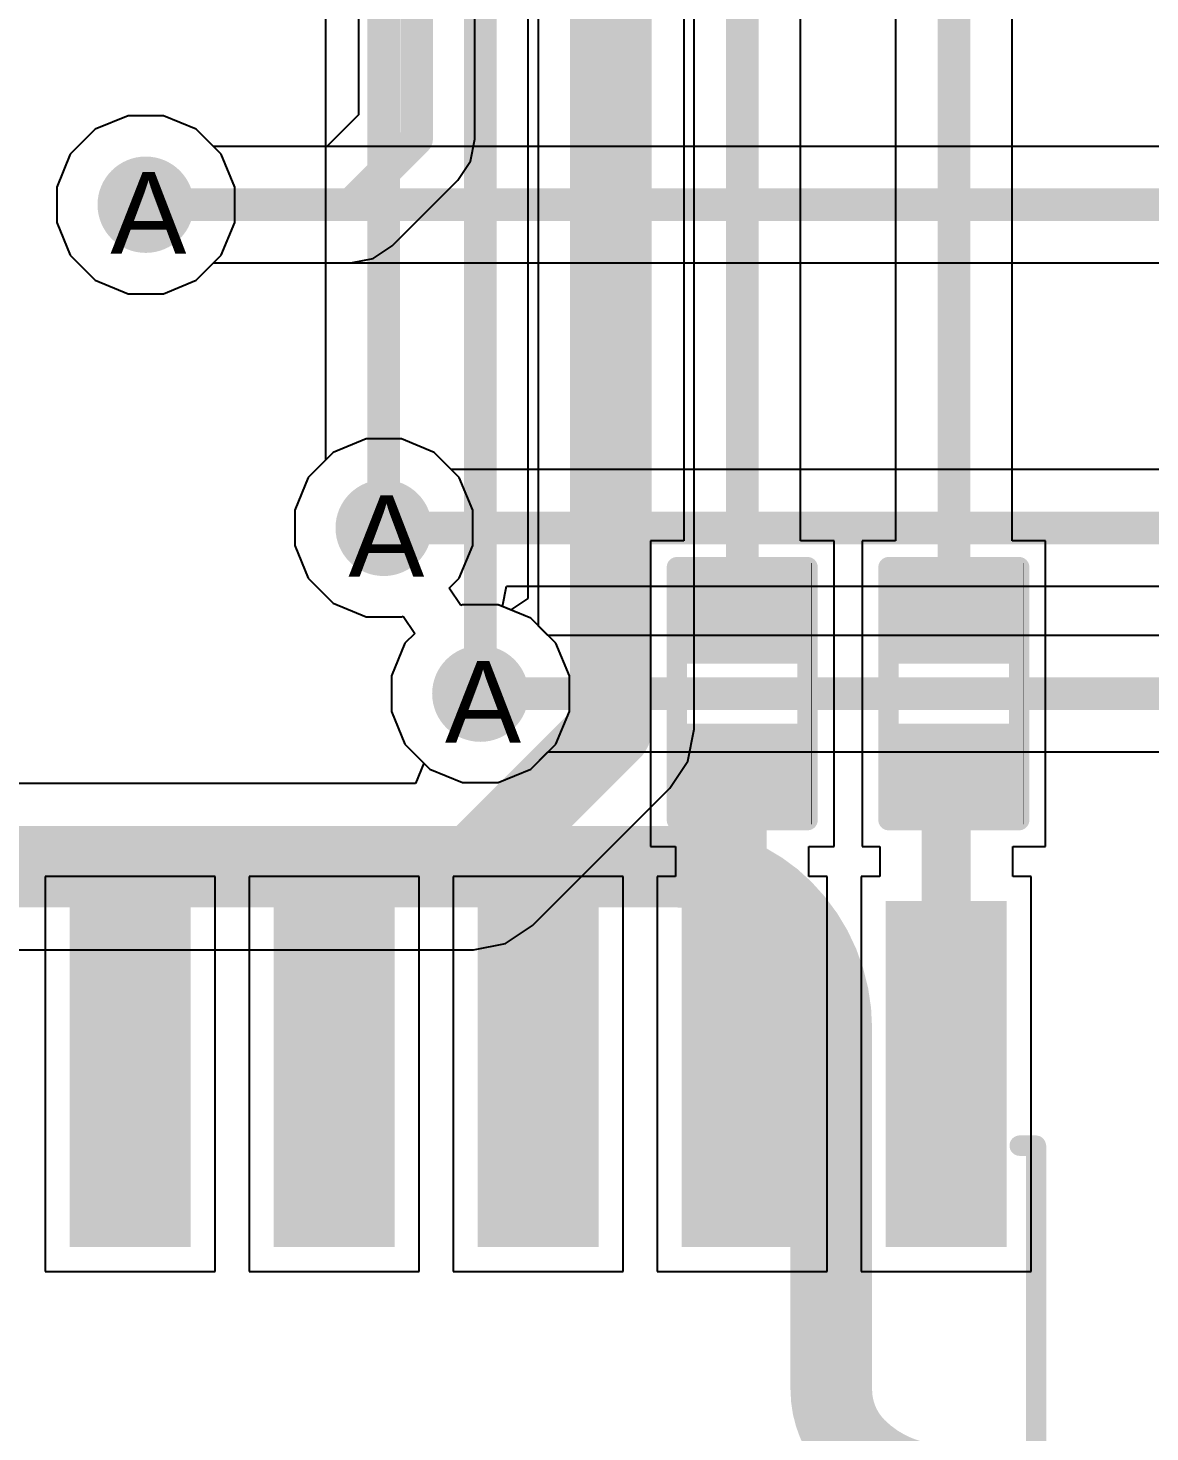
# Model space of a CAD drawing. Header units: inches. Extents: x 0 to 5271, y 0 to 5417.
# Drawn here: x 113.64 to 120.63, y 14.02 to 22.77 of the extents above; entities that cross this region are included whole.
import ezdxf

# ---------------------------------------------------------------- set-up
doc = ezdxf.new("R2010")
doc.units = ezdxf.units.IN
for name, color, linetype in [('Bottom Layer', 5, 'Continuous'), ('Drill Drawing', 1, 'Continuous'), ('L2_GND1', 16, 'Continuous'), ('L3_SIG1', 76, 'Continuous'), ('L4_PWR', 90, 'Continuous'), ('L5_GND2', 156, 'Continuous'), ('L6_SIG2', 130, 'Continuous'), ('L7_GND3', 216, 'Continuous'), ('Top Layer', 1, 'Continuous'), ('Top Overlay', 2, 'Continuous'), ('Top Paste', 8, 'Continuous'), ('Top Solder', 216, 'Continuous'), ('Via Holes', 16, 'Continuous')]:
    doc.layers.add(name, color=color, linetype=linetype)
doc.styles.add('Arial', font='', dxfattribs={"height": 0.2})
doc.styles.get('Arial').set_extended_font_data('Arial')

# ---------------------------------------------------------------- blocks, each defined once
blk = doc.blocks.new('SOIC_16_412')
at = {"layer": 'Top Layer'}
for points in [[(-3.385, 4.72), (-1.435, 4.72), (-1.435, 4.17), (-3.385, 4.17)], [(1.435, 4.72), (3.385, 4.72), (3.385, 4.17), (1.435, 4.17)], [(-3.385, 3.45), (-1.435, 3.45), (-1.435, 2.9), (-3.385, 2.9)], [(1.435, 3.45), (3.385, 3.45), (3.385, 2.9), (1.435, 2.9)], [(-3.385, 2.18), (-1.435, 2.18), (-1.435, 1.63), (-3.385, 1.63)], [(1.435, 2.18), (3.385, 2.18), (3.385, 1.63), (1.435, 1.63)], [(-3.385, 0.91), (-1.435, 0.91), (-1.435, 0.36), (-3.385, 0.36)], [(1.435, 0.91), (3.385, 0.91), (3.385, 0.36), (1.435, 0.36)], [(-3.385, -0.36), (-1.435, -0.36), (-1.435, -0.91), (-3.385, -0.91)], [(1.435, -0.36), (3.385, -0.36), (3.385, -0.91), (1.435, -0.91)], [(-3.385, -1.63), (-1.435, -1.63), (-1.435, -2.18), (-3.385, -2.18)], [(1.435, -1.63), (3.385, -1.63), (3.385, -2.18), (1.435, -2.18)], [(-3.385, -2.9), (-1.435, -2.9), (-1.435, -3.45), (-3.385, -3.45)], [(1.435, -2.9), (3.385, -2.9), (3.385, -3.45), (1.435, -3.45)], [(-3.385, -4.17), (-1.435, -4.17), (-1.435, -4.72), (-3.385, -4.72)], [(1.435, -4.17), (3.385, -4.17), (3.385, -4.72), (1.435, -4.72)]]:
    blk.add_hatch(color=1, dxfattribs=at).paths.add_polyline_path(points)
at = {"layer": 'Top Overlay'}
blk.add_hatch(color=2, dxfattribs=at).paths.add_polyline_path([(-1.3185, 4.1901), (-1.0391, 4.1901), (-1.0391, 4.6473), (-1.3185, 4.6473)])
at = {"layer": 'Top Paste'}
for points in [[(-3.385, 4.72), (-1.435, 4.72), (-1.435, 4.17), (-3.385, 4.17)], [(1.435, 4.72), (3.385, 4.72), (3.385, 4.17), (1.435, 4.17)], [(-3.385, 3.45), (-1.435, 3.45), (-1.435, 2.9), (-3.385, 2.9)], [(1.435, 3.45), (3.385, 3.45), (3.385, 2.9), (1.435, 2.9)], [(-3.385, 2.18), (-1.435, 2.18), (-1.435, 1.63), (-3.385, 1.63)], [(1.435, 2.18), (3.385, 2.18), (3.385, 1.63), (1.435, 1.63)], [(-3.385, 0.91), (-1.435, 0.91), (-1.435, 0.36), (-3.385, 0.36)], [(1.435, 0.91), (3.385, 0.91), (3.385, 0.36), (1.435, 0.36)], [(-3.385, -0.36), (-1.435, -0.36), (-1.435, -0.91), (-3.385, -0.91)], [(1.435, -0.36), (3.385, -0.36), (3.385, -0.91), (1.435, -0.91)], [(-3.385, -1.63), (-1.435, -1.63), (-1.435, -2.18), (-3.385, -2.18)], [(1.435, -1.63), (3.385, -1.63), (3.385, -2.18), (1.435, -2.18)], [(-3.385, -2.9), (-1.435, -2.9), (-1.435, -3.45), (-3.385, -3.45)], [(1.435, -2.9), (3.385, -2.9), (3.385, -3.45), (1.435, -3.45)], [(-3.385, -4.17), (-1.435, -4.17), (-1.435, -4.72), (-3.385, -4.72)], [(1.435, -4.17), (3.385, -4.17), (3.385, -4.72), (1.435, -4.72)]]:
    blk.add_hatch(color=8, dxfattribs=at).paths.add_polyline_path(points)
at = {"layer": 'Top Solder'}
for points in [[(-3.4866, 4.8216), (-1.3334, 4.8216), (-1.3334, 4.0684), (-3.4866, 4.0684)], [(1.3334, 4.8216), (3.4866, 4.8216), (3.4866, 4.0684), (1.3334, 4.0684)], [(-3.4866, 3.5516), (-1.3334, 3.5516), (-1.3334, 2.7984), (-3.4866, 2.7984)], [(1.3334, 3.5516), (3.4866, 3.5516), (3.4866, 2.7984), (1.3334, 2.7984)], [(-3.4866, 2.2816), (-1.3334, 2.2816), (-1.3334, 1.5284), (-3.4866, 1.5284)], [(1.3334, 2.2816), (3.4866, 2.2816), (3.4866, 1.5284), (1.3334, 1.5284)], [(-3.4866, 1.0116), (-1.3334, 1.0116), (-1.3334, 0.2584), (-3.4866, 0.2584)], [(1.3334, 1.0116), (3.4866, 1.0116), (3.4866, 0.2584), (1.3334, 0.2584)], [(-3.4866, -0.2584), (-1.3334, -0.2584), (-1.3334, -1.0116), (-3.4866, -1.0116)], [(1.3334, -0.2584), (3.4866, -0.2584), (3.4866, -1.0116), (1.3334, -1.0116)], [(-3.4866, -1.5284), (-1.3334, -1.5284), (-1.3334, -2.2816), (-3.4866, -2.2816)], [(1.3334, -1.5284), (3.4866, -1.5284), (3.4866, -2.2816), (1.3334, -2.2816)], [(-3.4866, -2.7984), (-1.3334, -2.7984), (-1.3334, -3.5516), (-3.4866, -3.5516)], [(1.3334, -2.7984), (3.4866, -2.7984), (3.4866, -3.5516), (1.3334, -3.5516)], [(-3.4866, -4.0684), (-1.3334, -4.0684), (-1.3334, -4.8216), (-3.4866, -4.8216)], [(1.3334, -4.0684), (3.4866, -4.0684), (3.4866, -4.8216), (1.3334, -4.8216)]]:
    blk.add_hatch(color=216, dxfattribs=at).paths.add_polyline_path(points)
at = {"layer": 'Top Overlay'}
for points in [[(-2.0798, 5.0038, 0.127, 0.127, 0), (-2.0798, 4.9022, 0.127, 0.127, 0)], [(-2.0798, 5.0038, 0.127, 0.127, 0), (1.9588, 5.0038, 0.127, 0.127, 0)], [(1.9638, 5.0022, 0.127, 0.127, 0), (1.9638, 4.9022, 0.127, 0.127, 0)], [(-3.7054, 4.5974, 0.2, 0.2, 0), (-3.5784, 4.4704, 0.2, 0.2, 0)], [(-3.7054, 4.5974, 0.2, 0.2, 0), (-3.7054, 4.3434, 0.2, 0.2, 0)], [(-3.5784, 4.4704, 0.2, 0.2, 0), (-3.7054, 4.3434, 0.2, 0.2, 0)], [(-2.0798, -4.9022, 0.127, 0.127, 0), (-2.0798, -5.0038, 0.127, 0.127, 0)], [(1.9638, -4.9022, 0.127, 0.127, 0), (1.9638, -5.0022, 0.127, 0.127, 0)], [(-2.0798, -5.0038, 0.127, 0.127, 0), (1.9588, -5.0038, 0.127, 0.127, 0)]]:
    blk.add_lwpolyline(points, format="xyseb", dxfattribs=at)
for points in [[(-2.1115, 5.0038, 0.0635, 0.0635, 1), (-2.048, 5.0038, 0.0635, 0.0635, 1)], [(-2.1115, 5.0038, 0.0635, 0.0635, 1), (-2.048, 5.0038, 0.0635, 0.0635, 1)], [(1.9271, 5.0038, 0.0635, 0.0635, 1), (1.9906, 5.0038, 0.0635, 0.0635, 1)], [(1.932, 5.0022, 0.0635, 0.0635, 1), (1.9955, 5.0022, 0.0635, 0.0635, 1)], [(-2.1115, 4.9022, 0.0635, 0.0635, 1), (-2.048, 4.9022, 0.0635, 0.0635, 1)], [(1.932, 4.9022, 0.0635, 0.0635, 1), (1.9955, 4.9022, 0.0635, 0.0635, 1)], [(-3.7554, 4.5974, 0.1, 0.1, 1), (-3.6554, 4.5974, 0.1, 0.1, 1)], [(-3.7554, 4.5974, 0.1, 0.1, 1), (-3.6554, 4.5974, 0.1, 0.1, 1)], [(-3.6284, 4.4704, 0.1, 0.1, 1), (-3.5284, 4.4704, 0.1, 0.1, 1)], [(-3.6284, 4.4704, 0.1, 0.1, 1), (-3.5284, 4.4704, 0.1, 0.1, 1)], [(-3.7554, 4.3434, 0.1, 0.1, 1), (-3.6554, 4.3434, 0.1, 0.1, 1)], [(-3.7554, 4.3434, 0.1, 0.1, 1), (-3.6554, 4.3434, 0.1, 0.1, 1)], [(-2.1115, -4.9022, 0.0635, 0.0635, 1), (-2.048, -4.9022, 0.0635, 0.0635, 1)], [(1.932, -4.9022, 0.0635, 0.0635, 1), (1.9955, -4.9022, 0.0635, 0.0635, 1)], [(-2.1115, -5.0038, 0.0635, 0.0635, 1), (-2.048, -5.0038, 0.0635, 0.0635, 1)], [(-2.1115, -5.0038, 0.0635, 0.0635, 1), (-2.048, -5.0038, 0.0635, 0.0635, 1)], [(1.9271, -5.0038, 0.0635, 0.0635, 1), (1.9906, -5.0038, 0.0635, 0.0635, 1)], [(1.932, -5.0022, 0.0635, 0.0635, 1), (1.9955, -5.0022, 0.0635, 0.0635, 1)]]:
    blk.add_lwpolyline(points, format="xyseb", close=True, dxfattribs=at)
blk = doc.blocks.new('RES_0402_494')
at = {"layer": 'Top Layer'}
for points in [[(-0.6985, -0.3175), (-0.6985, 0.3175), (-0.2413, 0.3175), (-0.2413, -0.3175)], [(0.2413, -0.3175), (0.2413, 0.3175), (0.6985, 0.3175), (0.6985, -0.3175)]]:
    blk.add_hatch(color=1, dxfattribs=at).paths.add_polyline_path(points)
at = {"layer": 'Top Paste'}
for points in [[(-0.6985, -0.3175), (-0.6985, 0.3175), (-0.2413, 0.3175), (-0.2413, -0.3175)], [(0.2413, -0.3175), (0.2413, 0.3175), (0.6985, 0.3175), (0.6985, -0.3175)]]:
    blk.add_hatch(color=8, dxfattribs=at).paths.add_polyline_path(points)
at = {"layer": 'Top Solder'}
for points in [[(-0.7535, -0.3725), (-0.7535, 0.3725), (-0.1863, 0.3725), (-0.1863, -0.3725)], [(0.1863, -0.3725), (0.1863, 0.3725), (0.7535, 0.3725), (0.7535, -0.3725)]]:
    blk.add_hatch(color=216, dxfattribs=at).paths.add_polyline_path(points)
at = {"layer": 'Top Overlay'}
for points in [[(-0.7874, 0.4064, 0.127, 0.127, 0), (0.7874, 0.4064, 0.127, 0.127, 0)], [(-0.7874, 0.4064, 0.127, 0.127, 0), (-0.7874, -0.4064, 0.127, 0.127, 0)], [(0.7874, 0.4064, 0.127, 0.127, 0), (0.7874, -0.4064, 0.127, 0.127, 0)], [(-0.7874, -0.4064, 0.127, 0.127, 0), (0.7874, -0.4064, 0.127, 0.127, 0)], [(-0.8128, -0.4318, 0.00323, 0.00323, 0), (0.8128, -0.4318, 0.00323, 0.00323, 0)]]:
    blk.add_lwpolyline(points, format="xyseb", dxfattribs=at)
for points in [[(-0.8191, 0.4064, 0.0635, 0.0635, 1), (-0.7556, 0.4064, 0.0635, 0.0635, 1)], [(-0.8191, 0.4064, 0.0635, 0.0635, 1), (-0.7556, 0.4064, 0.0635, 0.0635, 1)], [(0.7557, 0.4064, 0.0635, 0.0635, 1), (0.8192, 0.4064, 0.0635, 0.0635, 1)], [(0.7557, 0.4064, 0.0635, 0.0635, 1), (0.8192, 0.4064, 0.0635, 0.0635, 1)], [(-0.8191, -0.4064, 0.0635, 0.0635, 1), (-0.7556, -0.4064, 0.0635, 0.0635, 1)], [(-0.8191, -0.4064, 0.0635, 0.0635, 1), (-0.7556, -0.4064, 0.0635, 0.0635, 1)], [(0.7557, -0.4064, 0.0635, 0.0635, 1), (0.8192, -0.4064, 0.0635, 0.0635, 1)], [(0.7557, -0.4064, 0.0635, 0.0635, 1), (0.8192, -0.4064, 0.0635, 0.0635, 1)], [(-0.8136, -0.4318, 0.00161, 0.00161, 1), (-0.812, -0.4318, 0.00161, 0.00161, 1)], [(0.812, -0.4318, 0.00161, 0.00161, 1), (0.8136, -0.4318, 0.00161, 0.00161, 1)]]:
    blk.add_lwpolyline(points, format="xyseb", close=True, dxfattribs=at)
blk = doc.blocks.new('RES_0402_496')
at = {"layer": 'Top Layer'}
for points in [[(-0.6985, -0.3175), (-0.6985, 0.3175), (-0.2413, 0.3175), (-0.2413, -0.3175)], [(0.2413, -0.3175), (0.2413, 0.3175), (0.6985, 0.3175), (0.6985, -0.3175)]]:
    blk.add_hatch(color=1, dxfattribs=at).paths.add_polyline_path(points)
at = {"layer": 'Top Paste'}
for points in [[(-0.6985, -0.3175), (-0.6985, 0.3175), (-0.2413, 0.3175), (-0.2413, -0.3175)], [(0.2413, -0.3175), (0.2413, 0.3175), (0.6985, 0.3175), (0.6985, -0.3175)]]:
    blk.add_hatch(color=8, dxfattribs=at).paths.add_polyline_path(points)
at = {"layer": 'Top Solder'}
for points in [[(-0.7535, -0.3725), (-0.7535, 0.3725), (-0.1863, 0.3725), (-0.1863, -0.3725)], [(0.1863, -0.3725), (0.1863, 0.3725), (0.7535, 0.3725), (0.7535, -0.3725)]]:
    blk.add_hatch(color=216, dxfattribs=at).paths.add_polyline_path(points)
at = {"layer": 'Top Overlay'}
for points in [[(-0.7874, 0.4064, 0.127, 0.127, 0), (0.7874, 0.4064, 0.127, 0.127, 0)], [(-0.7874, 0.4064, 0.127, 0.127, 0), (-0.7874, -0.4064, 0.127, 0.127, 0)], [(0.7874, 0.4064, 0.127, 0.127, 0), (0.7874, -0.4064, 0.127, 0.127, 0)], [(-0.7874, -0.4064, 0.127, 0.127, 0), (0.7874, -0.4064, 0.127, 0.127, 0)], [(-0.8128, -0.4318, 0.00323, 0.00323, 0), (0.8128, -0.4318, 0.00323, 0.00323, 0)]]:
    blk.add_lwpolyline(points, format="xyseb", dxfattribs=at)
for points in [[(-0.8191, 0.4064, 0.0635, 0.0635, 1), (-0.7556, 0.4064, 0.0635, 0.0635, 1)], [(-0.8191, 0.4064, 0.0635, 0.0635, 1), (-0.7556, 0.4064, 0.0635, 0.0635, 1)], [(0.7557, 0.4064, 0.0635, 0.0635, 1), (0.8192, 0.4064, 0.0635, 0.0635, 1)], [(0.7557, 0.4064, 0.0635, 0.0635, 1), (0.8192, 0.4064, 0.0635, 0.0635, 1)], [(-0.8191, -0.4064, 0.0635, 0.0635, 1), (-0.7556, -0.4064, 0.0635, 0.0635, 1)], [(-0.8191, -0.4064, 0.0635, 0.0635, 1), (-0.7556, -0.4064, 0.0635, 0.0635, 1)], [(0.7557, -0.4064, 0.0635, 0.0635, 1), (0.8192, -0.4064, 0.0635, 0.0635, 1)], [(0.7557, -0.4064, 0.0635, 0.0635, 1), (0.8192, -0.4064, 0.0635, 0.0635, 1)], [(-0.8136, -0.4318, 0.00161, 0.00161, 1), (-0.812, -0.4318, 0.00161, 0.00161, 1)], [(0.812, -0.4318, 0.00161, 0.00161, 1), (0.8136, -0.4318, 0.00161, 0.00161, 1)]]:
    blk.add_lwpolyline(points, format="xyseb", close=True, dxfattribs=at)

msp = doc.modelspace()

# ---------------------------------------------------------------- hatches: boundary and pattern name
at = {"layer": 'Bottom Layer'}
h = msp.add_hatch(color=5, dxfattribs=at)
edge = h.paths.add_edge_path()
edge.add_arc((114.3762, 21.6662), 0.3, 0, 360)
h = msp.add_hatch(color=5, dxfattribs=at)
edge = h.paths.add_edge_path()
edge.add_arc((115.8575, 19.654), 0.3, 0, 360)
h = msp.add_hatch(color=5, dxfattribs=at)
edge = h.paths.add_edge_path()
edge.add_arc((116.459, 18.6216), 0.3, 0, 360)
at = {"layer": 'L2_GND1'}
h = msp.add_hatch(color=16, dxfattribs=at)
edge = h.paths.add_edge_path()
edge.add_arc((114.3762, 21.6662), 0.3, 0, 360)
h = msp.add_hatch(color=16, dxfattribs=at)
edge = h.paths.add_edge_path()
edge.add_arc((115.8575, 19.654), 0.3, 0, 360)
h = msp.add_hatch(color=16, dxfattribs=at)
edge = h.paths.add_edge_path()
edge.add_arc((116.459, 18.6216), 0.3, 0, 360)
at = {"layer": 'L3_SIG1'}
h = msp.add_hatch(color=76, dxfattribs=at)
edge = h.paths.add_edge_path()
edge.add_arc((114.3762, 21.6662), 0.3, 0, 360)
h = msp.add_hatch(color=76, dxfattribs=at)
edge = h.paths.add_edge_path()
edge.add_arc((115.8575, 19.654), 0.3, 0, 360)
h = msp.add_hatch(color=76, dxfattribs=at)
edge = h.paths.add_edge_path()
edge.add_arc((116.459, 18.6216), 0.3, 0, 360)
at = {"layer": 'L4_PWR'}
h = msp.add_hatch(color=90, dxfattribs=at)
edge = h.paths.add_edge_path()
edge.add_arc((114.3762, 21.6662), 0.3, 0, 360)
h = msp.add_hatch(color=90, dxfattribs=at)
edge = h.paths.add_edge_path()
edge.add_arc((115.8575, 19.654), 0.3, 0, 360)
h = msp.add_hatch(color=90, dxfattribs=at)
edge = h.paths.add_edge_path()
edge.add_arc((116.459, 18.6216), 0.3, 0, 360)
at = {"layer": 'L5_GND2'}
h = msp.add_hatch(color=156, dxfattribs=at)
edge = h.paths.add_edge_path()
edge.add_arc((114.3762, 21.6662), 0.3, 0, 360)
h = msp.add_hatch(color=156, dxfattribs=at)
edge = h.paths.add_edge_path()
edge.add_arc((115.8575, 19.654), 0.3, 0, 360)
h = msp.add_hatch(color=156, dxfattribs=at)
edge = h.paths.add_edge_path()
edge.add_arc((116.459, 18.6216), 0.3, 0, 360)
at = {"layer": 'L6_SIG2'}
h = msp.add_hatch(color=130, dxfattribs=at)
edge = h.paths.add_edge_path()
edge.add_arc((114.3762, 21.6662), 0.3, 0, 360)
h = msp.add_hatch(color=130, dxfattribs=at)
edge = h.paths.add_edge_path()
edge.add_arc((115.8575, 19.654), 0.3, 0, 360)
h = msp.add_hatch(color=130, dxfattribs=at)
edge = h.paths.add_edge_path()
edge.add_arc((116.459, 18.6216), 0.3, 0, 360)
at = {"layer": 'L7_GND3'}
h = msp.add_hatch(color=216, dxfattribs=at)
edge = h.paths.add_edge_path()
edge.add_arc((114.3762, 21.6662), 0.3, 0, 360)
h = msp.add_hatch(color=216, dxfattribs=at)
edge = h.paths.add_edge_path()
edge.add_arc((115.8575, 19.654), 0.3, 0, 360)
h = msp.add_hatch(color=216, dxfattribs=at)
edge = h.paths.add_edge_path()
edge.add_arc((116.459, 18.6216), 0.3, 0, 360)
at = {"layer": 'Top Layer'}
h = msp.add_hatch(color=1, dxfattribs=at)
edge = h.paths.add_edge_path()
edge.add_arc((114.3762, 21.6662), 0.3, 0, 360)
h = msp.add_hatch(color=1, dxfattribs=at)
edge = h.paths.add_edge_path()
edge.add_arc((115.8575, 19.654), 0.3, 0, 360)
h = msp.add_hatch(color=1, dxfattribs=at)
edge = h.paths.add_edge_path()
edge.add_arc((116.459, 18.6216), 0.3, 0, 360)
at = {"layer": 'Via Holes'}
h = msp.add_hatch(color=7, dxfattribs=at)
edge = h.paths.add_edge_path()
edge.add_arc((114.3762, 21.6662), 0.15, 0, 360)
h = msp.add_hatch(color=7, dxfattribs=at)
edge = h.paths.add_edge_path()
edge.add_arc((115.8575, 19.654), 0.15, 0, 360)
h = msp.add_hatch(color=7, dxfattribs=at)
edge = h.paths.add_edge_path()
edge.add_arc((116.459, 18.6216), 0.15, 0, 360)

# ---------------------------------------------------------------- linework, layer by layer
at = {"layer": 'Bottom Layer'}
for p, q in [((116.7538, 37.5933), (116.7538, 19.2134)), ((117.7897, 18.3995), (117.7897, 37.5933)), ((116.4247, 22.0751), (116.4247, 36.7696)), ((115.6996, 36.6195), (115.6996, 22.2253)), ((114.266, 22.2202), (114.0624, 22.1359)), ((114.4864, 22.2202), (114.266, 22.2202)), ((114.69, 22.1359), (114.4864, 22.2202)), ((115.6996, 22.2253), (115.503, 22.0288)), ((114.0624, 22.1359), (113.9065, 21.98)), ((114.7971, 22.0288), (114.69, 22.1359)), ((115.503, 22.0288), (114.7971, 22.0288)), ((116.3971, 21.9364), (116.4247, 22.0751)), ((116.4247, 22.0751), (116.4247, 22.0751)), ((113.9065, 21.98), (113.8222, 21.7764)), ((116.3185, 21.8188), (116.3971, 21.9364)), ((113.8222, 21.7764), (113.8222, 21.556)), ((115.9096, 21.4098), (116.3185, 21.8187)), ((116.3185, 21.8187), (116.3185, 21.8188)), ((113.8222, 21.556), (113.9065, 21.3524)), ((113.9065, 21.3524), (114.0624, 21.1965)), ((115.6532, 21.3036), (115.792, 21.3312)), ((115.792, 21.3312), (115.9096, 21.4098)), ((114.69, 21.1965), (114.7971, 21.3036)), ((114.7971, 21.3036), (115.6532, 21.3036)), ((115.6532, 21.3036), (115.6532, 21.3036)), ((114.0624, 21.1965), (114.266, 21.1122)), ((114.4864, 21.1122), (114.69, 21.1965)), ((114.266, 21.1122), (114.4864, 21.1122)), ((115.7473, 20.208), (115.5437, 20.1237)), ((115.9677, 20.208), (115.7473, 20.208)), ((116.1713, 20.1237), (115.9677, 20.208)), ((115.5437, 20.1237), (115.3879, 19.9678)), ((116.3272, 19.9678), (116.1713, 20.1237)), ((115.3879, 19.9678), (115.3035, 19.7642)), ((116.4115, 19.7642), (116.3272, 19.9678)), ((115.3035, 19.7642), (115.3035, 19.5438)), ((116.4115, 19.5438), (116.4115, 19.7642)), ((115.3035, 19.5438), (115.3879, 19.3402)), ((116.3272, 19.3402), (116.4115, 19.5438)), ((115.3879, 19.3402), (115.5437, 19.1844)), ((116.2656, 19.2786), (116.3272, 19.3402)), ((116.3375, 19.1709), (116.2656, 19.2786)), ((115.5437, 19.1844), (115.7473, 19.1)), ((116.3488, 19.1756), (116.3375, 19.1709)), ((116.5692, 19.1756), (116.3488, 19.1756)), ((116.6482, 19.1429), (116.5692, 19.1756)), ((116.7538, 19.2134), (116.6482, 19.1429)), ((115.7473, 19.1), (115.9677, 19.1)), ((115.9677, 19.1), (115.979, 19.1047)), ((115.979, 19.1047), (116.0509, 18.997)), ((116.0509, 18.997), (115.9893, 18.9354)), ((115.9893, 18.9354), (115.905, 18.7318)), ((115.905, 18.7318), (115.905, 18.5114)), ((115.905, 18.5114), (115.9893, 18.3078)), ((117.7503, 18.2012), (117.7897, 18.3995)), ((117.7897, 18.3995), (117.7897, 18.3995)), ((115.9893, 18.3078), (116.1077, 18.1894)), ((116.1077, 18.1894), (116.0551, 18.0624)), ((117.638, 18.0332), (117.7503, 18.2012)), ((116.0551, 18.0624), (110.6662, 18.0624)), ((116.783, 17.1782), (117.638, 18.0332)), ((117.638, 18.0332), (117.638, 18.0332)), ((116.615, 17.0659), (116.783, 17.1782)), ((116.4168, 17.0265), (116.615, 17.0659)), ((110.6662, 17.0265), (116.4168, 17.0265))]:
    msp.add_line(p, q, dxfattribs=at)
for points in [[(117.2718, 18.3995, 0.508, 0.508, 0), (117.2718, 37.7905, 0.508, 0.508, 0)], [(116.0621, 22.0751, 0.2032, 0.2032, 0), (116.0621, 36.7697, 0.2032, 0.2032, 0)], [(115.6532, 21.6662, 0.2032, 0.2032, 0), (116.0621, 22.0751, 0.2032, 0.2032, 0)], [(114.3762, 21.6662, 0.2032, 0.2032, 0), (115.6532, 21.6662, 0.2032, 0.2032, 0)], [(116.4168, 17.5444, 0.508, 0.508, 0), (117.2718, 18.3995, 0.508, 0.508, 0)], [(110.469, 17.5444, 0.508, 0.508, 0), (116.4168, 17.5444, 0.508, 0.508, 0)]]:
    msp.add_lwpolyline(points, format="xyseb", dxfattribs=at)
for points in [[(116.0113, 22.0751, 0.1016, 0.1016, 1), (116.1129, 22.0751, 0.1016, 0.1016, 1)], [(116.0113, 22.0751, 0.1016, 0.1016, 1), (116.1129, 22.0751, 0.1016, 0.1016, 1)], [(114.3254, 21.6662, 0.1016, 0.1016, 1), (114.427, 21.6662, 0.1016, 0.1016, 1)], [(115.6024, 21.6662, 0.1016, 0.1016, 1), (115.704, 21.6662, 0.1016, 0.1016, 1)], [(115.6024, 21.6662, 0.1016, 0.1016, 1), (115.704, 21.6662, 0.1016, 0.1016, 1)], [(117.1448, 18.3995, 0.254, 0.254, 1), (117.3988, 18.3995, 0.254, 0.254, 1)], [(117.1448, 18.3995, 0.254, 0.254, 1), (117.3988, 18.3995, 0.254, 0.254, 1)], [(116.2898, 17.5444, 0.254, 0.254, 1), (116.5438, 17.5444, 0.254, 0.254, 1)], [(116.2898, 17.5444, 0.254, 0.254, 1), (116.5438, 17.5444, 0.254, 0.254, 1)]]:
    msp.add_lwpolyline(points, format="xyseb", close=True, dxfattribs=at)
at = {"layer": 'L2_GND1'}
for p, q in [((114.266, 22.2202), (114.0624, 22.1359)), ((114.4864, 22.2202), (114.266, 22.2202)), ((114.69, 22.1359), (114.4864, 22.2202)), ((114.0624, 22.1359), (113.9065, 21.98)), ((114.8459, 21.98), (114.69, 22.1359)), ((113.9065, 21.98), (113.8222, 21.7764)), ((114.9302, 21.7764), (114.8459, 21.98)), ((113.8222, 21.7764), (113.8222, 21.556)), ((114.9302, 21.556), (114.9302, 21.7764)), ((113.8222, 21.556), (113.9065, 21.3524)), ((114.8459, 21.3524), (114.9302, 21.556)), ((113.9065, 21.3524), (114.0624, 21.1965)), ((114.69, 21.1965), (114.8459, 21.3524)), ((114.0624, 21.1965), (114.266, 21.1122)), ((114.4864, 21.1122), (114.69, 21.1965)), ((114.266, 21.1122), (114.4864, 21.1122)), ((115.7473, 20.208), (115.5437, 20.1237)), ((115.9677, 20.208), (115.7473, 20.208)), ((116.1713, 20.1237), (115.9677, 20.208)), ((115.5437, 20.1237), (115.3879, 19.9678)), ((116.3272, 19.9678), (116.1713, 20.1237)), ((115.3879, 19.9678), (115.3035, 19.7642)), ((116.4115, 19.7642), (116.3272, 19.9678)), ((115.3035, 19.7642), (115.3035, 19.5438)), ((116.4115, 19.5438), (116.4115, 19.7642)), ((115.3035, 19.5438), (115.3879, 19.3402)), ((116.3272, 19.3402), (116.4115, 19.5438)), ((115.3879, 19.3402), (115.5437, 19.1844)), ((116.2656, 19.2786), (116.3272, 19.3402)), ((116.3375, 19.1709), (116.2656, 19.2786)), ((115.5437, 19.1844), (115.7473, 19.1)), ((116.3488, 19.1756), (116.3375, 19.1709)), ((116.5692, 19.1756), (116.3488, 19.1756)), ((116.7728, 19.0913), (116.5692, 19.1756)), ((115.7473, 19.1), (115.9677, 19.1)), ((115.9677, 19.1), (115.979, 19.1047)), ((115.979, 19.1047), (116.0509, 18.997)), ((116.9287, 18.9354), (116.7728, 19.0913)), ((116.0509, 18.997), (115.9893, 18.9354)), ((115.9893, 18.9354), (115.905, 18.7318)), ((117.013, 18.7318), (116.9287, 18.9354)), ((115.905, 18.7318), (115.905, 18.5114)), ((117.013, 18.5114), (117.013, 18.7318)), ((115.905, 18.5114), (115.9893, 18.3078)), ((116.9287, 18.3078), (117.013, 18.5114)), ((115.9893, 18.3078), (116.1452, 18.1519)), ((116.7728, 18.1519), (116.9287, 18.3078)), ((116.1452, 18.1519), (116.3488, 18.0676)), ((116.5692, 18.0676), (116.7728, 18.1519)), ((116.3488, 18.0676), (116.5692, 18.0676))]:
    msp.add_line(p, q, dxfattribs=at)
at = {"layer": 'L3_SIG1'}
for p, q in [((114.266, 22.2202), (114.0624, 22.1359)), ((114.4864, 22.2202), (114.266, 22.2202)), ((114.69, 22.1359), (114.4864, 22.2202)), ((114.0624, 22.1359), (113.9065, 21.98)), ((114.7971, 22.0288), (114.69, 22.1359)), ((126.0094, 22.0288), (114.7971, 22.0288)), ((113.9065, 21.98), (113.8222, 21.7764)), ((113.8222, 21.7764), (113.8222, 21.556)), ((113.8222, 21.556), (113.9065, 21.3524)), ((113.9065, 21.3524), (114.0624, 21.1965)), ((114.69, 21.1965), (114.7971, 21.3036)), ((114.7971, 21.3036), (125.8592, 21.3036)), ((114.0624, 21.1965), (114.266, 21.1122)), ((114.4864, 21.1122), (114.69, 21.1965)), ((114.266, 21.1122), (114.4864, 21.1122)), ((115.7473, 20.208), (115.5437, 20.1237)), ((115.9677, 20.208), (115.7473, 20.208)), ((116.1713, 20.1237), (115.9677, 20.208)), ((115.5437, 20.1237), (115.3879, 19.9678)), ((116.2784, 20.0166), (116.1713, 20.1237)), ((115.3879, 19.9678), (115.3035, 19.7642)), ((123.9418, 20.0166), (116.2784, 20.0166)), ((115.3035, 19.7642), (115.3035, 19.5438)), ((115.3035, 19.5438), (115.3879, 19.3402)), ((115.3879, 19.3402), (115.5437, 19.1844)), ((116.5961, 19.1644), (116.6214, 19.2914)), ((116.6214, 19.2914), (123.7917, 19.2914)), ((115.5437, 19.1844), (115.7473, 19.1)), ((116.7728, 19.0913), (116.5961, 19.1644)), ((115.7473, 19.1), (115.9677, 19.1)), ((115.9677, 19.1), (115.979, 19.1047)), ((115.979, 19.1047), (116.0509, 18.997)), ((116.8799, 18.9842), (116.7728, 19.0913)), ((116.0509, 18.997), (115.9893, 18.9354)), ((122.8826, 18.9842), (116.8799, 18.9842)), ((115.9893, 18.9354), (115.905, 18.7318)), ((115.905, 18.7318), (115.905, 18.5114)), ((115.905, 18.5114), (115.9893, 18.3078)), ((115.9893, 18.3078), (116.1452, 18.1519)), ((116.7728, 18.1519), (116.8799, 18.259)), ((116.8799, 18.259), (122.7324, 18.259)), ((116.1452, 18.1519), (116.3488, 18.0676)), ((116.5692, 18.0676), (116.7728, 18.1519)), ((116.3488, 18.0676), (116.5692, 18.0676))]:
    msp.add_line(p, q, dxfattribs=at)
for points in [[(114.3762, 21.6662, 0.2032, 0.2032, 0), (126.0094, 21.6662, 0.2032, 0.2032, 0)], [(115.8575, 19.654, 0.2032, 0.2032, 0), (123.9418, 19.654, 0.2032, 0.2032, 0)], [(116.459, 18.6216, 0.2032, 0.2032, 0), (122.8826, 18.6216, 0.2032, 0.2032, 0)]]:
    msp.add_lwpolyline(points, format="xyseb", dxfattribs=at)
for points in [[(114.3254, 21.6662, 0.1016, 0.1016, 1), (114.427, 21.6662, 0.1016, 0.1016, 1)], [(115.8067, 19.654, 0.1016, 0.1016, 1), (115.9083, 19.654, 0.1016, 0.1016, 1)], [(116.4082, 18.6216, 0.1016, 0.1016, 1), (116.5098, 18.6216, 0.1016, 0.1016, 1)]]:
    msp.add_lwpolyline(points, format="xyseb", close=True, dxfattribs=at)
at = {"layer": 'L4_PWR'}
for p, q in [((114.266, 22.2202), (114.0624, 22.1359)), ((114.4864, 22.2202), (114.266, 22.2202)), ((114.69, 22.1359), (114.4864, 22.2202)), ((114.0624, 22.1359), (113.9065, 21.98)), ((114.8459, 21.98), (114.69, 22.1359)), ((113.9065, 21.98), (113.8222, 21.7764)), ((114.9302, 21.7764), (114.8459, 21.98)), ((113.8222, 21.7764), (113.8222, 21.556)), ((114.9302, 21.556), (114.9302, 21.7764)), ((113.8222, 21.556), (113.9065, 21.3524)), ((114.8459, 21.3524), (114.9302, 21.556)), ((113.9065, 21.3524), (114.0624, 21.1965)), ((114.69, 21.1965), (114.8459, 21.3524)), ((114.0624, 21.1965), (114.266, 21.1122)), ((114.4864, 21.1122), (114.69, 21.1965)), ((114.266, 21.1122), (114.4864, 21.1122)), ((115.7473, 20.208), (115.5437, 20.1237)), ((115.9677, 20.208), (115.7473, 20.208)), ((116.1713, 20.1237), (115.9677, 20.208)), ((115.5437, 20.1237), (115.3879, 19.9678)), ((116.3272, 19.9678), (116.1713, 20.1237)), ((115.3879, 19.9678), (115.3035, 19.7642)), ((116.4115, 19.7642), (116.3272, 19.9678)), ((115.3035, 19.7642), (115.3035, 19.5438)), ((116.4115, 19.5438), (116.4115, 19.7642)), ((115.3035, 19.5438), (115.3879, 19.3402)), ((116.3272, 19.3402), (116.4115, 19.5438)), ((115.3879, 19.3402), (115.5437, 19.1844)), ((116.2656, 19.2786), (116.3272, 19.3402)), ((116.3375, 19.1709), (116.2656, 19.2786)), ((115.5437, 19.1844), (115.7473, 19.1)), ((116.3488, 19.1756), (116.3375, 19.1709)), ((116.5692, 19.1756), (116.3488, 19.1756)), ((116.7728, 19.0913), (116.5692, 19.1756)), ((115.7473, 19.1), (115.9677, 19.1)), ((115.9677, 19.1), (115.979, 19.1047)), ((115.979, 19.1047), (116.0509, 18.997)), ((116.9287, 18.9354), (116.7728, 19.0913)), ((116.0509, 18.997), (115.9893, 18.9354)), ((115.9893, 18.9354), (115.905, 18.7318)), ((117.013, 18.7318), (116.9287, 18.9354)), ((115.905, 18.7318), (115.905, 18.5114)), ((117.013, 18.5114), (117.013, 18.7318)), ((115.905, 18.5114), (115.9893, 18.3078)), ((116.9287, 18.3078), (117.013, 18.5114)), ((115.9893, 18.3078), (116.1452, 18.1519)), ((116.7728, 18.1519), (116.9287, 18.3078)), ((116.1452, 18.1519), (116.3488, 18.0676)), ((116.5692, 18.0676), (116.7728, 18.1519)), ((116.3488, 18.0676), (116.5692, 18.0676))]:
    msp.add_line(p, q, dxfattribs=at)
for points in [[(110.469, 17.5444, 0.508, 0.508, 0), (117.6809, 17.5444, 0.508, 0.508, 0)], [(117.6809, 17.5444, 0.508, 0.508, -0.198912), (118.3386, 17.272, 0.508, 0.508, 0)], [(118.3386, 17.272, 0.508, 0.508, -0.198912), (118.6434, 16.5361, 0.508, 0.508, 0)], [(118.6434, 14.2871, 0.508, 0.508, 0), (118.6434, 16.5362, 0.508, 0.508, 0)], [(118.7958, 13.9192, 0.508, 0.508, -0.198912), (118.6434, 14.2871, 0.508, 0.508, 0)], [(119.3414, 13.6932, 0.508, 0.508, -0.198912), (118.7958, 13.9192, 0.508, 0.508, 0)]]:
    msp.add_lwpolyline(points, format="xyseb", dxfattribs=at)
for points in [[(117.5539, 17.5444, 0.254, 0.254, 1), (117.8079, 17.5444, 0.254, 0.254, 1)], [(117.5539, 17.5444, 0.254, 0.254, 1), (117.8079, 17.5444, 0.254, 0.254, 1)], [(118.2116, 17.272, 0.254, 0.254, 1), (118.4656, 17.272, 0.254, 0.254, 1)], [(118.2116, 17.272, 0.254, 0.254, 1), (118.4656, 17.272, 0.254, 0.254, 1)], [(118.5164, 16.5362, 0.254, 0.254, 1), (118.7704, 16.5362, 0.254, 0.254, 1)], [(118.5164, 16.5361, 0.254, 0.254, 1), (118.7704, 16.5361, 0.254, 0.254, 1)], [(118.5164, 14.2871, 0.254, 0.254, 1), (118.7704, 14.2871, 0.254, 0.254, 1)], [(118.5164, 14.2871, 0.254, 0.254, 1), (118.7704, 14.2871, 0.254, 0.254, 1)], [(118.6688, 13.9192, 0.254, 0.254, 1), (118.9228, 13.9192, 0.254, 0.254, 1)], [(118.6688, 13.9192, 0.254, 0.254, 1), (118.9228, 13.9192, 0.254, 0.254, 1)]]:
    msp.add_lwpolyline(points, format="xyseb", close=True, dxfattribs=at)
at = {"layer": 'L5_GND2'}
for p, q in [((114.266, 22.2202), (114.0624, 22.1359)), ((114.4864, 22.2202), (114.266, 22.2202)), ((114.69, 22.1359), (114.4864, 22.2202)), ((114.0624, 22.1359), (113.9065, 21.98)), ((114.8459, 21.98), (114.69, 22.1359)), ((113.9065, 21.98), (113.8222, 21.7764)), ((114.9302, 21.7764), (114.8459, 21.98)), ((113.8222, 21.7764), (113.8222, 21.556)), ((114.9302, 21.556), (114.9302, 21.7764)), ((113.8222, 21.556), (113.9065, 21.3524)), ((114.8459, 21.3524), (114.9302, 21.556)), ((113.9065, 21.3524), (114.0624, 21.1965)), ((114.69, 21.1965), (114.8459, 21.3524)), ((114.0624, 21.1965), (114.266, 21.1122)), ((114.4864, 21.1122), (114.69, 21.1965)), ((114.266, 21.1122), (114.4864, 21.1122)), ((115.7473, 20.208), (115.5437, 20.1237)), ((115.9677, 20.208), (115.7473, 20.208)), ((116.1713, 20.1237), (115.9677, 20.208)), ((115.5437, 20.1237), (115.3879, 19.9678)), ((116.3272, 19.9678), (116.1713, 20.1237)), ((115.3879, 19.9678), (115.3035, 19.7642)), ((116.4115, 19.7642), (116.3272, 19.9678)), ((115.3035, 19.7642), (115.3035, 19.5438)), ((116.4115, 19.5438), (116.4115, 19.7642)), ((115.3035, 19.5438), (115.3879, 19.3402)), ((116.3272, 19.3402), (116.4115, 19.5438)), ((115.3879, 19.3402), (115.5437, 19.1844)), ((116.2656, 19.2786), (116.3272, 19.3402)), ((116.3375, 19.1709), (116.2656, 19.2786)), ((115.5437, 19.1844), (115.7473, 19.1)), ((116.3488, 19.1756), (116.3375, 19.1709)), ((116.5692, 19.1756), (116.3488, 19.1756)), ((116.7728, 19.0913), (116.5692, 19.1756)), ((115.7473, 19.1), (115.9677, 19.1)), ((115.9677, 19.1), (115.979, 19.1047)), ((115.979, 19.1047), (116.0509, 18.997)), ((116.9287, 18.9354), (116.7728, 19.0913)), ((116.0509, 18.997), (115.9893, 18.9354)), ((115.9893, 18.9354), (115.905, 18.7318)), ((117.013, 18.7318), (116.9287, 18.9354)), ((115.905, 18.7318), (115.905, 18.5114)), ((117.013, 18.5114), (117.013, 18.7318)), ((115.905, 18.5114), (115.9893, 18.3078)), ((116.9287, 18.3078), (117.013, 18.5114)), ((115.9893, 18.3078), (116.1452, 18.1519)), ((116.7728, 18.1519), (116.9287, 18.3078)), ((116.1452, 18.1519), (116.3488, 18.0676)), ((116.5692, 18.0676), (116.7728, 18.1519)), ((116.3488, 18.0676), (116.5692, 18.0676))]:
    msp.add_line(p, q, dxfattribs=at)
at = {"layer": 'L6_SIG2'}
for p, q in [((114.266, 22.2202), (114.0624, 22.1359)), ((114.4864, 22.2202), (114.266, 22.2202)), ((114.69, 22.1359), (114.4864, 22.2202)), ((114.0624, 22.1359), (113.9065, 21.98)), ((114.8459, 21.98), (114.69, 22.1359)), ((113.9065, 21.98), (113.8222, 21.7764)), ((114.9302, 21.7764), (114.8459, 21.98)), ((113.8222, 21.7764), (113.8222, 21.556)), ((114.9302, 21.556), (114.9302, 21.7764)), ((113.8222, 21.556), (113.9065, 21.3524)), ((114.8459, 21.3524), (114.9302, 21.556)), ((113.9065, 21.3524), (114.0624, 21.1965)), ((114.69, 21.1965), (114.8459, 21.3524)), ((114.0624, 21.1965), (114.266, 21.1122)), ((114.4864, 21.1122), (114.69, 21.1965)), ((114.266, 21.1122), (114.4864, 21.1122)), ((115.7473, 20.208), (115.5437, 20.1237)), ((115.9677, 20.208), (115.7473, 20.208)), ((116.1713, 20.1237), (115.9677, 20.208)), ((115.5437, 20.1237), (115.3879, 19.9678)), ((116.3272, 19.9678), (116.1713, 20.1237)), ((115.3879, 19.9678), (115.3035, 19.7642)), ((116.4115, 19.7642), (116.3272, 19.9678)), ((115.3035, 19.7642), (115.3035, 19.5438)), ((116.4115, 19.5438), (116.4115, 19.7642)), ((115.3035, 19.5438), (115.3879, 19.3402)), ((116.3272, 19.3402), (116.4115, 19.5438)), ((115.3879, 19.3402), (115.5437, 19.1844)), ((116.2656, 19.2786), (116.3272, 19.3402)), ((116.3375, 19.1709), (116.2656, 19.2786)), ((115.5437, 19.1844), (115.7473, 19.1)), ((116.3488, 19.1756), (116.3375, 19.1709)), ((116.5692, 19.1756), (116.3488, 19.1756)), ((116.7728, 19.0913), (116.5692, 19.1756)), ((115.7473, 19.1), (115.9677, 19.1)), ((115.9677, 19.1), (115.979, 19.1047)), ((115.979, 19.1047), (116.0509, 18.997)), ((116.9287, 18.9354), (116.7728, 19.0913)), ((116.0509, 18.997), (115.9893, 18.9354)), ((115.9893, 18.9354), (115.905, 18.7318)), ((117.013, 18.7318), (116.9287, 18.9354)), ((115.905, 18.7318), (115.905, 18.5114)), ((117.013, 18.5114), (117.013, 18.7318)), ((115.905, 18.5114), (115.9893, 18.3078)), ((116.9287, 18.3078), (117.013, 18.5114)), ((115.9893, 18.3078), (116.1452, 18.1519)), ((116.7728, 18.1519), (116.9287, 18.3078)), ((116.1452, 18.1519), (116.3488, 18.0676)), ((116.5692, 18.0676), (116.7728, 18.1519)), ((116.3488, 18.0676), (116.5692, 18.0676))]:
    msp.add_line(p, q, dxfattribs=at)
at = {"layer": 'L7_GND3'}
for p, q in [((114.266, 22.2202), (114.0624, 22.1359)), ((114.4864, 22.2202), (114.266, 22.2202)), ((114.69, 22.1359), (114.4864, 22.2202)), ((114.0624, 22.1359), (113.9065, 21.98)), ((114.8459, 21.98), (114.69, 22.1359)), ((113.9065, 21.98), (113.8222, 21.7764)), ((114.9302, 21.7764), (114.8459, 21.98)), ((113.8222, 21.7764), (113.8222, 21.556)), ((114.9302, 21.556), (114.9302, 21.7764)), ((113.8222, 21.556), (113.9065, 21.3524)), ((114.8459, 21.3524), (114.9302, 21.556)), ((113.9065, 21.3524), (114.0624, 21.1965)), ((114.69, 21.1965), (114.8459, 21.3524)), ((114.0624, 21.1965), (114.266, 21.1122)), ((114.4864, 21.1122), (114.69, 21.1965)), ((114.266, 21.1122), (114.4864, 21.1122)), ((115.7473, 20.208), (115.5437, 20.1237)), ((115.9677, 20.208), (115.7473, 20.208)), ((116.1713, 20.1237), (115.9677, 20.208)), ((115.5437, 20.1237), (115.3879, 19.9678)), ((116.3272, 19.9678), (116.1713, 20.1237)), ((115.3879, 19.9678), (115.3035, 19.7642)), ((116.4115, 19.7642), (116.3272, 19.9678)), ((115.3035, 19.7642), (115.3035, 19.5438)), ((116.4115, 19.5438), (116.4115, 19.7642)), ((115.3035, 19.5438), (115.3879, 19.3402)), ((116.3272, 19.3402), (116.4115, 19.5438)), ((115.3879, 19.3402), (115.5437, 19.1844)), ((116.2656, 19.2786), (116.3272, 19.3402)), ((116.3375, 19.1709), (116.2656, 19.2786)), ((115.5437, 19.1844), (115.7473, 19.1)), ((116.3488, 19.1756), (116.3375, 19.1709)), ((116.5692, 19.1756), (116.3488, 19.1756)), ((116.7728, 19.0913), (116.5692, 19.1756)), ((115.7473, 19.1), (115.9677, 19.1)), ((115.9677, 19.1), (115.979, 19.1047)), ((115.979, 19.1047), (116.0509, 18.997)), ((116.9287, 18.9354), (116.7728, 19.0913)), ((116.0509, 18.997), (115.9893, 18.9354)), ((115.9893, 18.9354), (115.905, 18.7318)), ((117.013, 18.7318), (116.9287, 18.9354)), ((115.905, 18.7318), (115.905, 18.5114)), ((117.013, 18.5114), (117.013, 18.7318)), ((115.905, 18.5114), (115.9893, 18.3078)), ((116.9287, 18.3078), (117.013, 18.5114)), ((115.9893, 18.3078), (116.1452, 18.1519)), ((116.7728, 18.1519), (116.9287, 18.3078)), ((116.1452, 18.1519), (116.3488, 18.0676)), ((116.5692, 18.0676), (116.7728, 18.1519)), ((116.3488, 18.0676), (116.5692, 18.0676))]:
    msp.add_line(p, q, dxfattribs=at)
at = {"layer": 'Top Layer'}
for p, q in [((118.4516, 19.5741), (118.4516, 31.517)), ((119.7687, 19.5741), (119.7687, 31.4698)), ((117.7264, 31.3668), (117.7264, 19.5741)), ((119.0436, 31.3197), (119.0436, 19.5741)), ((116.8216, 19.0425), (116.8216, 30.4368)), ((115.495, 30.2572), (115.495, 20.0749)), ((114.266, 22.2202), (114.0624, 22.1359)), ((114.4864, 22.2202), (114.266, 22.2202)), ((114.69, 22.1359), (114.4864, 22.2202)), ((114.0624, 22.1359), (113.9065, 21.98)), ((114.8459, 21.98), (114.69, 22.1359)), ((113.9065, 21.98), (113.8222, 21.7764)), ((114.9302, 21.7764), (114.8459, 21.98)), ((113.8222, 21.7764), (113.8222, 21.556)), ((114.9302, 21.556), (114.9302, 21.7764)), ((113.8222, 21.556), (113.9065, 21.3524)), ((114.8459, 21.3524), (114.9302, 21.556)), ((113.9065, 21.3524), (114.0624, 21.1965)), ((114.69, 21.1965), (114.8459, 21.3524)), ((114.0624, 21.1965), (114.266, 21.1122)), ((114.4864, 21.1122), (114.69, 21.1965)), ((114.266, 21.1122), (114.4864, 21.1122)), ((115.495, 20.0749), (115.3879, 19.9678)), ((115.3879, 19.9678), (115.3035, 19.7642)), ((115.3035, 19.7642), (115.3035, 19.5438)), ((115.3035, 19.5438), (115.3879, 19.3402)), ((117.7264, 19.5741), (117.5175, 19.5741)), ((117.5175, 19.5741), (117.5175, 18.6089)), ((118.6605, 19.5741), (118.4516, 19.5741)), ((118.6605, 18.6089), (118.6605, 19.5741)), ((119.0436, 19.5741), (118.8347, 19.5741)), ((118.8347, 19.5741), (118.8347, 18.6089)), ((119.9777, 19.5741), (119.7687, 19.5741)), ((119.9777, 18.6089), (119.9777, 19.5741)), ((115.3879, 19.3402), (115.5437, 19.1844)), ((115.5437, 19.1844), (115.7473, 19.1)), ((115.7473, 19.1), (115.9677, 19.1)), ((115.9677, 19.1), (115.979, 19.1047)), ((115.979, 19.1047), (116.0509, 18.997)), ((116.0509, 18.997), (115.9893, 18.9354)), ((116.9287, 18.9354), (116.8216, 19.0425)), ((115.9893, 18.9354), (115.905, 18.7318)), ((117.013, 18.7318), (116.9287, 18.9354)), ((115.905, 18.7318), (115.905, 18.5114)), ((117.013, 18.5114), (117.013, 18.7318)), ((117.5175, 18.6089), (117.5175, 17.6691)), ((118.6605, 17.6691), (118.6605, 18.6089)), ((118.8347, 18.6089), (118.8347, 17.6691)), ((119.9777, 17.6691), (119.9777, 18.6089)), ((115.905, 18.5114), (115.9893, 18.3078)), ((116.9287, 18.3078), (117.013, 18.5114)), ((115.9893, 18.3078), (116.1452, 18.1519)), ((116.7728, 18.1519), (116.9287, 18.3078)), ((116.1452, 18.1519), (116.3488, 18.0676)), ((116.5692, 18.0676), (116.7728, 18.1519)), ((116.3488, 18.0676), (116.5692, 18.0676)), ((117.5175, 17.6691), (117.6747, 17.6691)), ((117.6747, 17.6691), (117.6747, 17.4824)), ((118.5034, 17.4824), (118.5034, 17.6691)), ((118.5034, 17.6691), (118.6605, 17.6691)), ((118.8347, 17.6691), (118.9447, 17.6691)), ((118.9447, 17.6691), (118.9447, 17.4824)), ((119.7734, 17.4824), (119.7734, 17.6691)), ((119.7734, 17.6691), (119.9777, 17.6691)), ((114.808, 17.4824), (113.75, 17.4824)), ((113.75, 17.4824), (113.75, 15.0244)), ((114.808, 15.0244), (114.808, 17.4824)), ((116.078, 17.4824), (115.02, 17.4824)), ((115.02, 17.4824), (115.02, 15.0244)), ((116.078, 15.0244), (116.078, 17.4824)), ((117.348, 17.4824), (116.29, 17.4824)), ((116.29, 17.4824), (116.29, 15.0244)), ((117.348, 15.0244), (117.348, 17.4824)), ((117.6747, 17.4824), (117.56, 17.4824)), ((117.56, 17.4824), (117.56, 15.0244)), ((118.618, 17.4824), (118.5034, 17.4824)), ((118.618, 15.0244), (118.618, 17.4824)), ((118.9447, 17.4824), (118.83, 17.4824)), ((118.83, 17.4824), (118.83, 15.0244)), ((119.888, 17.4824), (119.7734, 17.4824)), ((119.888, 15.0244), (119.888, 17.4824)), ((113.75, 15.0244), (114.808, 15.0244)), ((115.02, 15.0244), (116.078, 15.0244)), ((116.29, 15.0244), (117.348, 15.0244)), ((117.56, 15.0244), (118.618, 15.0244)), ((118.83, 15.0244), (119.888, 15.0244))]:
    msp.add_line(p, q, dxfattribs=at)
for points in [[(118.089, 19.0915, 0.2032, 0.2032, 0), (118.089, 31.517, 0.2032, 0.2032, 0)], [(119.4062, 19.0915, 0.2032, 0.2032, 0), (119.4062, 31.4698, 0.2032, 0.2032, 0)], [(115.8575, 19.654, 0.2032, 0.2032, 0), (115.8575, 30.4074, 0.2032, 0.2032, 0)], [(116.459, 18.6216, 0.2032, 0.2032, 0), (116.459, 30.4368, 0.2032, 0.2032, 0)], [(118.089, 16.2534, 0.3048, 0.3048, 0), (118.089, 18.1517, 0.3048, 0.3048, 0)], [(119.359, 18.0379, 0.3048, 0.3048, -0.198912), (119.4062, 18.1517, 0.3048, 0.3048, 0)], [(119.359, 18.0379, 0.3048, 0.3048, -0.198912), (119.4062, 18.1517, 0.3048, 0.3048, 0)], [(119.359, 18.0379, 0.3048, 0.3048, -0.198912), (119.4062, 18.1517, 0.3048, 0.3048, 0)], [(119.359, 18.0379, 0.3048, 0.3048, -0.198912), (119.4062, 18.1517, 0.3048, 0.3048, 0)], [(119.359, 16.2534, 0.3048, 0.3048, 0), (119.359, 18.0379, 0.3048, 0.3048, 0)]]:
    msp.add_lwpolyline(points, format="xyseb", dxfattribs=at)
for points in [[(115.8067, 19.654, 0.1016, 0.1016, 1), (115.9083, 19.654, 0.1016, 0.1016, 1)], [(118.0382, 19.0915, 0.1016, 0.1016, 1), (118.1398, 19.0915, 0.1016, 0.1016, 1)], [(119.3554, 19.0915, 0.1016, 0.1016, 1), (119.457, 19.0915, 0.1016, 0.1016, 1)], [(116.4082, 18.6216, 0.1016, 0.1016, 1), (116.5098, 18.6216, 0.1016, 0.1016, 1)], [(118.0128, 18.1517, 0.1524, 0.1524, 1), (118.1652, 18.1517, 0.1524, 0.1524, 1)], [(119.33, 18.1517, 0.1524, 0.1524, 1), (119.4824, 18.1517, 0.1524, 0.1524, 1)], [(119.33, 18.1517, 0.1524, 0.1524, 1), (119.4824, 18.1517, 0.1524, 0.1524, 1)], [(119.33, 18.1517, 0.1524, 0.1524, 1), (119.4824, 18.1517, 0.1524, 0.1524, 1)], [(119.33, 18.1517, 0.1524, 0.1524, 1), (119.4824, 18.1517, 0.1524, 0.1524, 1)], [(119.2828, 18.0379, 0.1524, 0.1524, 1), (119.4352, 18.0379, 0.1524, 0.1524, 1)], [(119.2828, 18.0379, 0.1524, 0.1524, 1), (119.4352, 18.0379, 0.1524, 0.1524, 1)], [(119.2828, 18.0379, 0.1524, 0.1524, 1), (119.4352, 18.0379, 0.1524, 0.1524, 1)], [(119.2828, 18.0379, 0.1524, 0.1524, 1), (119.4352, 18.0379, 0.1524, 0.1524, 1)], [(119.2828, 18.0379, 0.1524, 0.1524, 1), (119.4352, 18.0379, 0.1524, 0.1524, 1)], [(118.0128, 16.2534, 0.1524, 0.1524, 1), (118.1652, 16.2534, 0.1524, 0.1524, 1)], [(119.2828, 16.2534, 0.1524, 0.1524, 1), (119.4352, 16.2534, 0.1524, 0.1524, 1)]]:
    msp.add_lwpolyline(points, format="xyseb", close=True, dxfattribs=at)

# ---------------------------------------------------------------- block references
at = {"rotation": 90}
for name, p in [('RES_0402_494', (118.089, 18.6216)), ('RES_0402_496', (119.4062, 18.6216)), ('SOIC_16_412', (114.914, 13.8434))]:
    msp.add_blockref(name, p, dxfattribs=at)

# ---------------------------------------------------------------- texts
at = {"layer": 'Drill Drawing', "style": 'Arial'}
for p in [(114.1561, 21.3615), (115.6374, 19.3493), (116.2389, 18.3169)]:
    msp.add_text('A', height=0.508, dxfattribs=at).set_placement(p)

doc.saveas('drawing.dxf')
